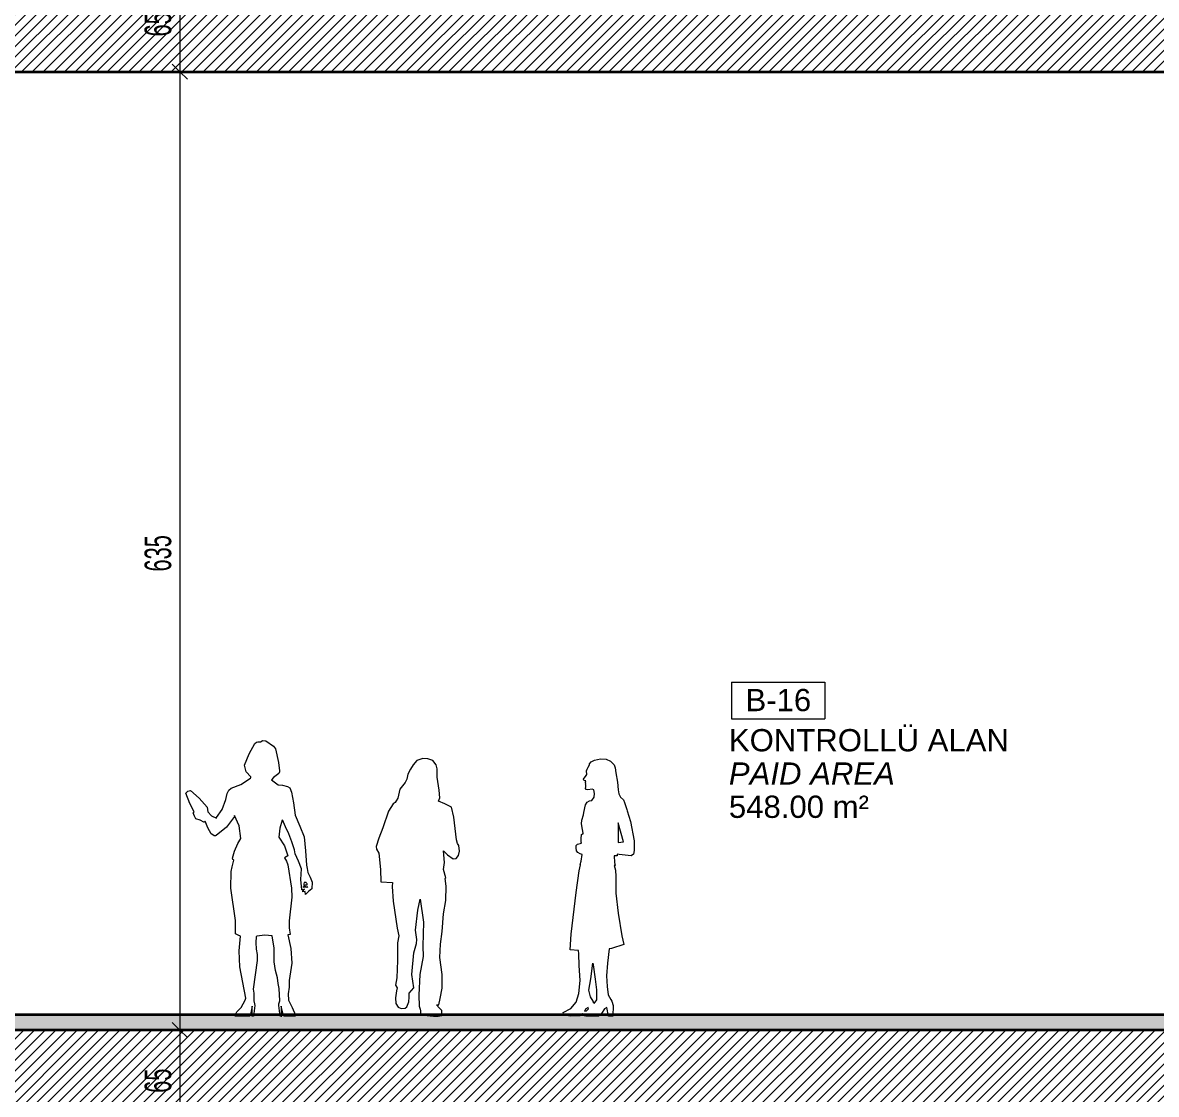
# Model space of a CAD drawing. Header units: centimetres. Extents: x -15511 to 6948, y 9649 to 14173.
# Drawn here: x -2161 to -1410, y 11587 to 12298 of the extents above; entities that cross this region are included whole.
import ezdxf

# ---------------------------------------------------------------- set-up
doc = ezdxf.new("R2010")
doc.units = ezdxf.units.CM
doc.header["$LTSCALE"] = 200
doc.linetypes.add('Dot 1mm', pattern=[0.1, 0, -0.1])
for name, color, linetype, lineweight in [('A-ANNO-DIMS', 211, 'Continuous', 9), ('A-ANNO-DIMS-100', 211, 'Continuous', 9), ('A-AREA-IDEN', 2, 'Continuous', 9), ('A-DETL', 90, 'Continuous', 9), ('A-FLOR', 192, 'Continuous', 9), ('A-FLOR-LEVL', 51, 'Continuous', 9), ('A-FLOR-PATT', 8, 'Continuous', 35)]:
    doc.layers.add(name, color=color, linetype=linetype, lineweight=lineweight)
doc.styles.add('Arial_2', font='arial.ttf', dxfattribs={"height": 14.752994})
doc.styles.add('Arial_I', font='ariali.ttf', dxfattribs={"height": 14.752994})
doc.styles.add('Swis721 LtCn BT', font='swisscl.ttf', dxfattribs={"width": 0.8, "height": 17.639445})
doc.dimstyles.new('IUAS_DIMENSION_INSIDE_100', dxfattribs={"dimscale": 30.48, "dimtxt": 18, "dimasz": 0.328084, "dimexe": 0.328084, "dimexo": 0.0625, "dimgap": 0, "dimtad": 1, "dimdec": 0, "dimdsep": 46, "dimtxsty": 'Swis721 LtCn BT', "dimblk1": 'OBLIQUE', "dimblk2": 'OBLIQUE', "dimsah": 1, "dimcen": 0.09, "dimdle": 0.328084, "dimazin": 0, "dimtfac": 1, "dimtdec": 4, "dimtix": 1, "dimtmove": 0, "dimatfit": 3, "dimfxl": 0.656168, "dimfxlon": 1, "dimtvp": 1, "dimtolj": 1, "dimtzin": 0, "dimarcsym": 2})
pattern_1 = [(45, (-4285.505, 12015), (-3.535534, 3.535534), [])]

# ---------------------------------------------------------------- blocks, each defined once
blk = doc.blocks.new('IUAS_A_ROOM_100S - No_İsmi_Alan-1315501-A')
at = {"layer": 'A-AREA-IDEN'}
for p, q in [((-5449.6, 12705.39), (-5449.6, 12681.02)), ((-5449.6, 12705.39), (-5387.59, 12705.39)), ((-5387.59, 12705.39), (-5387.59, 12681.02)), ((-5449.6, 12681.02), (-5387.59, 12681.02))]:
    blk.add_line(p, q, dxfattribs=at)
blk = doc.blocks.new('DIMBLOCK54-A')
at = {"layer": 'A-ANNO-DIMS-100', "transparency": 16777216}
for p, q in [((-2056.9, 12330), (-2061.9, 12335)), ((-2036.9, 12330), (-2066.9, 12330)), ((-2056.9, 12330), (-2056.9, 12265)), ((-2056.9, 12330), (-2051.9, 12325)), ((-2056.9, 12330), (-2036.9, 12330)), ((-2036.9, 12265), (-2066.9, 12265)), ((-2056.9, 12265), (-2061.9, 12270)), ((-2056.9, 12265), (-2051.9, 12260)), ((-2056.9, 12265), (-2036.9, 12265))]:
    blk.add_line(p, q, dxfattribs=at)
at = {"layer": 'A-ANNO-DIMS-100', "color": 0, "transparency": 16777216, "insert": (-2080.25, 12288.36), "char_height": 17.639, "width": 21.9429, "attachment_point": 1, "rotation": 90, "line_spacing_factor": 0.971848, "style": 'Swis721 LtCn BT'}
blk.add_mtext('65', dxfattribs=at)
blk = doc.blocks.new('_Oblique')
at = {"color": 0, "linetype": 'ByBlock', "lineweight": -2}
blk.add_line((-0.5, -0.5), (0.5, 0.5), dxfattribs=at)
blk = doc.blocks.new('DIMBLOCK55-A')
at = {"layer": 'A-ANNO-DIMS-100', "transparency": 16777216}
for p, q in [((-2036.9, 12265), (-2066.9, 12265)), ((-2056.9, 12265), (-2061.9, 12270)), ((-2056.9, 12265), (-2056.9, 11630)), ((-2056.9, 12265), (-2051.9, 12260)), ((-2056.9, 12265), (-2036.9, 12265)), ((-2056.9, 11630), (-2061.9, 11635)), ((-2076.9, 11630), (-2046.9, 11630)), ((-2056.9, 11630), (-2076.9, 11630)), ((-2056.9, 11630), (-2051.9, 11625))]:
    blk.add_line(p, q, dxfattribs=at)
at = {"layer": 'A-ANNO-DIMS-100', "color": 0, "transparency": 16777216, "insert": (-2080.25, 11933.79), "char_height": 17.639, "width": 32.9143, "attachment_point": 1, "rotation": 90, "line_spacing_factor": 0.971848, "style": 'Swis721 LtCn BT'}
blk.add_mtext('635', dxfattribs=at)
blk = doc.blocks.new('DIMBLOCK56-A')
at = {"layer": 'A-ANNO-DIMS-100', "transparency": 16777216}
for p, q in [((-2056.9, 11630), (-2061.9, 11635)), ((-2076.9, 11630), (-2046.9, 11630)), ((-2056.9, 11630), (-2076.9, 11630)), ((-2056.9, 11630), (-2056.9, 11565)), ((-2056.9, 11630), (-2051.9, 11625)), ((-2056.9, 11565), (-2061.9, 11570)), ((-2036.9, 11565), (-2066.9, 11565)), ((-2056.9, 11565), (-2051.9, 11560)), ((-2056.9, 11565), (-2036.9, 11565))]:
    blk.add_line(p, q, dxfattribs=at)
at = {"layer": 'A-ANNO-DIMS-100', "color": 0, "transparency": 16777216, "insert": (-2080.25, 11588.36), "char_height": 17.639, "width": 21.9429, "attachment_point": 1, "rotation": 90, "line_spacing_factor": 0.971848, "style": 'Swis721 LtCn BT'}
blk.add_mtext('65', dxfattribs=at)

msp = doc.modelspace()

# ---------------------------------------------------------------- hatches: boundary and pattern name
at = {"layer": 'A-FLOR-PATT', "lineweight": 9}
h = msp.add_hatch(dxfattribs=at)
h.set_pattern_fill('FP_1', color=256, style=0, pattern_type=2)
h.set_pattern_definition(pattern_1)
h.paths.add_polyline_path([(-6811.98, 12265), (-661.98, 12265), (-661.98, 12330), (-6811.98, 12330), (-6811.98, 12326.86)], flags=0)
h = msp.add_hatch(dxfattribs=at)
h.set_pattern_fill('FP_2', color=256, style=0, pattern_type=2)
h.set_pattern_definition([(50, (-4285.505, 12015), (72.8738, -6.3761), [7.62, -83.82]), (355, (-4285.505, 12015), (-14.097, 76.4224), [6.096, -67.056]), (100.451, (-4279.43, 12014.47), (58.777, 70.0469), [6.476, -71.236]), (46.184, (-4285.505, 12035.32), (108.4314, -16.8175), [11.43, -125.73]), (96.636, (-4276.47, 12033.92), (94.961, 98.971), [9.714, -106.854]), (351.184, (-4285.5, 12035.32), (94.9623, 98.9702), [9.144, -100.584]), (21, (-4275.345, 12030.24), (60.64565, -40.9065), [7.62, -83.82]), (326, (-4275.345, 12030.24), (24.7208, 73.6749), [6.096, -67.056]), (71.451, (-4270.29, 12026.83), (85.3669, 32.7687), [6.476, -71.236]), (37.5, (-4285.505, 12015), (1.23552, 33.82243), [3.353, -62.89, 3.353, -64.719, -67.31]), (37.5, (-4285.505, 12015), (1.23552, 33.82243), [-134.315, 3.353, -63.957]), (7.5, (-4285.505, 12015), (26.72815, 40.07255), [3.353, -35.458, 3.353, -61.366, -25.654]), (7.5, (-4285.505, 12015), (26.72815, 40.07255), [-103.53, 3.353, -22.301]), (327.5, (-4308.16, 12015), (54.23632, -2.29212), [3.353, -22.047, 3.353, -75.895, -105.156]), (327.5, (-4308.16, 12015), (54.23632, -2.29212), [-104.648, 3.353, -101.803]), (317.5, (-4318.32, 12015), (59.2516, 10.17014), [3.353, -29.667, 3.353, -49.276, -74.676]), (317.5, (-4318.32, 12015), (59.2516, 10.17014), [-85.649, 3.353, -71.323])])
h.paths.add_polyline_path([(-8532.22, 11630), (-6821.85, 11630), (-6821.85, 11640), (-8532.22, 11640), (-8532.22, 11638.01)], flags=0)
h.paths.add_polyline_path([(-4067.29, 11630), (-661.98, 11630), (-661.98, 11640), (-4091.98, 11640), (-4091.98, 11631.23), (-4086.98, 11631.23), (-4086.98, 11630)], flags=0)
h.paths.add_polyline_path([(-337.97, 11630), (-331.98, 11630), (-331.98, 11640), (-656.12, 11640), (-656.12, 11630), (-380.83, 11630)], flags=0)
h.paths.add_polyline_path([(-6811.98, 11630), (-4991.98, 11630), (-4991.98, 11640), (-6811.98, 11640)], flags=0)
h = msp.add_hatch(dxfattribs=at)
h.set_pattern_fill('FP_1', color=256, style=0, pattern_type=2)
h.set_pattern_definition(pattern_1)
h.paths.add_polyline_path([(-661.98, 11565), (-661.98, 11630), (-4086.98, 11630), (-4086.98, 11609.69), (-4091.98, 11609.69), (-4091.98, 11565), (-680.89, 11565)], flags=0)
h.paths.add_polyline_path([(-6661.98, 11565), (-4991.98, 11565), (-4991.98, 11630), (-6811.98, 11630), (-6811.98, 11565), (-6682.09, 11565)], flags=0)

# ---------------------------------------------------------------- linework, layer by layer
at = {"layer": 'A-DETL'}
for p, q in [((-2007.17, 11819.87), (-2006, 11820.69)), ((-2006, 11820.69), (-2005.16, 11820.91)), ((-2005.16, 11820.91), (-2003.38, 11821)), ((-2003.38, 11821), (-2002.29, 11821.64)), ((-2002.29, 11821.64), (-2001.91, 11821.77)), ((-2001.91, 11821.77), (-2000.03, 11821.53)), ((-2000.03, 11821.53), (-1994.86, 11818.16)), ((-2014.1, 11805.59), (-2011.07, 11813.03)), ((-2011.07, 11813.03), (-2007.17, 11819.87)), ((-1994.86, 11818.16), (-1993.5, 11816.21)), ((-1993.5, 11816.21), (-1991.43, 11807.15)), ((-2012.84, 11801.1), (-2014.1, 11805.59)), ((-1991.43, 11807.15), (-1990.79, 11801.8)), ((-1902.4, 11805.75), (-1904.01, 11802.74)), ((-1899.94, 11808.49), (-1902.4, 11805.75)), ((-1895.88, 11809.82), (-1899.94, 11808.49)), ((-1892.51, 11809.75), (-1895.88, 11809.82)), ((-1889.36, 11808.68), (-1892.51, 11809.75)), ((-1887.12, 11805.75), (-1889.36, 11808.68)), ((-1886.4, 11803.1), (-1887.12, 11805.75)), ((-1786.35, 11804.16), (-1785.49, 11805.72)), ((-1785.61, 11806.45), (-1784.51, 11807.65)), ((-1785.49, 11805.72), (-1785.61, 11806.45)), ((-1784.51, 11807.65), (-1782.11, 11808.75)), ((-1782.11, 11808.75), (-1778.3, 11809.59)), ((-1778.3, 11809.59), (-1774.38, 11809.48)), ((-1774.38, 11809.48), (-1771.56, 11808.12)), ((-1771.56, 11808.12), (-1769.21, 11805.78)), ((-1769.21, 11805.78), (-1768.48, 11803.69)), ((-2009.77, 11797.86), (-2012.84, 11801.1)), ((-2009.91, 11797.21), (-2009.77, 11797.86)), ((-1991.36, 11799.94), (-1994.84, 11797.28)), ((-1990.79, 11801.09), (-1991.36, 11799.94)), ((-1990.79, 11801.8), (-1990.79, 11801.09)), ((-1905.81, 11799.63), (-1906.42, 11796.32)), ((-1904.01, 11802.74), (-1905.81, 11799.63)), ((-1886.49, 11797.64), (-1886.4, 11803.1)), ((-1789.39, 11796.29), (-1787.83, 11798.68)), ((-1787.83, 11798.68), (-1787.31, 11799.33)), ((-1787.58, 11801.79), (-1787.16, 11802.86)), ((-1787.54, 11801.14), (-1787.58, 11801.79)), ((-1787.34, 11799.98), (-1787.54, 11801.14)), ((-1787.31, 11799.33), (-1787.34, 11799.98)), ((-1787.16, 11802.86), (-1786.35, 11804.16)), ((-1768.48, 11803.69), (-1767.99, 11800.37)), ((-1767.99, 11800.37), (-1766.95, 11794.15)), ((-2022.98, 11790.31), (-2016.38, 11792.76)), ((-2016.38, 11792.76), (-2010.14, 11796.81)), ((-2010.14, 11796.81), (-2009.91, 11797.21)), ((-1994.84, 11797.28), (-1996.13, 11795.77)), ((-1996.13, 11795.77), (-1991.81, 11792.55)), ((-1991.81, 11792.55), (-1988.78, 11792.26)), ((-1988.78, 11792.26), (-1985.62, 11791.31)), ((-1985.62, 11791.31), (-1984.08, 11790.37)), ((-1984.08, 11790.37), (-1983.02, 11787.62)), ((-1907.66, 11794.07), (-1911.08, 11789.68)), ((-1906.42, 11796.32), (-1907.66, 11794.07)), ((-1885.06, 11788.94), (-1886.49, 11797.64)), ((-1789.5, 11795.9), (-1789.39, 11796.29)), ((-1789.36, 11795.63), (-1789.5, 11795.9)), ((-1789.06, 11795.38), (-1789.36, 11795.63)), ((-1787.94, 11795.22), (-1789.06, 11795.38)), ((-1788.23, 11793.86), (-1788.06, 11794.55)), ((-1787.98, 11793.59), (-1788.23, 11793.86)), ((-1788.18, 11792.9), (-1787.98, 11793.59)), ((-1787.86, 11792.51), (-1788.18, 11792.9)), ((-1788.1, 11790.01), (-1787.91, 11791.21)), ((-1788.06, 11794.55), (-1787.94, 11795.22)), ((-1787.91, 11791.21), (-1787.86, 11792.51)), ((-1766.95, 11794.15), (-1766.56, 11789.25)), ((-2052.95, 11786.9), (-2051.49, 11788.21)), ((-2050.32, 11780.09), (-2052.95, 11786.9)), ((-2051.49, 11788.21), (-2049.89, 11788.68)), ((-2049.89, 11788.68), (-2044.12, 11783.64)), ((-2044.12, 11783.64), (-2038.76, 11777.63)), ((-2028.85, 11776.22), (-2026.4, 11782.82)), ((-2026.4, 11782.82), (-2025.53, 11786.72)), ((-2025.53, 11786.72), (-2024.44, 11788.98)), ((-2024.44, 11788.98), (-2022.98, 11790.31)), ((-1983.02, 11787.62), (-1981.66, 11780.44)), ((-1912.53, 11783.56), (-1913.63, 11781.82)), ((-1911.08, 11789.68), (-1912.53, 11783.56)), ((-1885.59, 11781.59), (-1884.7, 11783.92)), ((-1884.7, 11783.92), (-1885.06, 11788.94)), ((-1787.79, 11789.29), (-1788.1, 11790.01)), ((-1786.61, 11789.11), (-1787.79, 11789.29)), ((-1783.68, 11789.49), (-1786.61, 11789.11)), ((-1783.89, 11782.09), (-1782.52, 11784.33)), ((-1782.72, 11789.22), (-1783.68, 11789.49)), ((-1782.18, 11786.63), (-1782.72, 11789.22)), ((-1782.52, 11784.33), (-1782.18, 11786.63)), ((-1766.56, 11789.25), (-1766.09, 11786.43)), ((-1766.09, 11786.43), (-1764.98, 11784.36)), ((-1764.98, 11784.36), (-1763.02, 11782.51)), ((-2047.45, 11774.56), (-2050.32, 11780.09)), ((-2038.76, 11777.63), (-2038.25, 11774.49)), ((-2032.63, 11770.71), (-2028.85, 11776.22)), ((-1981.66, 11780.44), (-1980.43, 11772.32)), ((-1915.54, 11779.78), (-1918.69, 11775.06)), ((-1914.25, 11780.85), (-1915.54, 11779.78)), ((-1913.63, 11781.82), (-1914.25, 11780.85)), ((-1881.37, 11779.78), (-1885.59, 11781.59)), ((-1877, 11777.66), (-1881.37, 11779.78)), ((-1875.46, 11771), (-1877, 11777.66)), ((-1789.25, 11774.06), (-1788.11, 11779.31)), ((-1788.11, 11779.31), (-1787.05, 11780.96)), ((-1787.05, 11780.96), (-1785.45, 11781.76)), ((-1785.45, 11781.76), (-1783.89, 11782.09)), ((-1763.02, 11782.51), (-1762.27, 11780.79)), ((-1762.27, 11780.79), (-1760.82, 11776.19)), ((-1760.82, 11776.19), (-1760.55, 11775.13)), ((-2048.04, 11773.89), (-2047.45, 11774.56)), ((-2047.27, 11771.64), (-2048.04, 11773.89)), ((-2046.21, 11769.88), (-2047.27, 11771.64)), ((-2043.33, 11769.01), (-2046.21, 11769.88)), ((-2041, 11767.67), (-2043.33, 11769.01)), ((-2040.09, 11768.36), (-2040.6, 11767.71)), ((-2038.32, 11763.95), (-2040.09, 11768.36)), ((-2038.25, 11774.49), (-2035.91, 11771.92)), ((-2035.91, 11771.92), (-2032.61, 11770.4)), ((-2032.61, 11770.4), (-2032.63, 11770.71)), ((-2020.63, 11771.45), (-2026.06, 11764.3)), ((-2017.64, 11765.4), (-2020.67, 11772.08)), ((-2020.67, 11772.08), (-2020.63, 11771.45)), ((-1989.1, 11768.94), (-1990.75, 11763.79)), ((-1986.85, 11764.54), (-1988.8, 11769.27)), ((-1980.43, 11772.32), (-1977.39, 11765.17)), ((-1918.69, 11775.06), (-1922.45, 11763.9)), ((-1873.65, 11755.93), (-1875.46, 11771)), ((-1790.72, 11766.66), (-1790.56, 11769.14)), ((-1790.56, 11769.14), (-1789.4, 11772.62)), ((-1789.4, 11772.62), (-1789.25, 11774.06)), ((-1760.55, 11775.13), (-1758.37, 11768.19)), ((-1758.37, 11768.19), (-1755.88, 11755.27)), ((-2040.6, 11767.71), (-2041, 11767.67)), ((-2036.1, 11760.04), (-2038.32, 11763.95)), ((-2026.06, 11764.3), (-2032.86, 11758.97)), ((-2016.56, 11756.8), (-2017.64, 11765.4)), ((-1990.75, 11763.79), (-1991.26, 11757.71)), ((-1984.75, 11760.01), (-1986.85, 11764.54)), ((-1977.39, 11765.17), (-1974.49, 11758.11)), ((-1922.45, 11763.9), (-1925.06, 11757.06)), ((-1790.11, 11762.82), (-1790.72, 11766.66)), ((-1789.76, 11760.47), (-1790.11, 11762.82)), ((-1789.64, 11759.98), (-1789.76, 11760.47)), ((-1766.42, 11767.28), (-1766.61, 11754.23)), ((-1763.06, 11754.77), (-1766.42, 11767.28)), ((-2035.12, 11759.32), (-2036.1, 11760.04)), ((-2034.11, 11758.58), (-2035.12, 11759.32)), ((-2033.35, 11758.72), (-2034.11, 11758.58)), ((-2032.86, 11758.97), (-2033.35, 11758.72)), ((-2020.66, 11748.57), (-2018.39, 11753.59)), ((-2018.39, 11753.59), (-2016.56, 11756.8)), ((-1991.26, 11757.71), (-1987.45, 11751.95)), ((-1982.8, 11754.67), (-1984.75, 11760.01)), ((-1980.93, 11749.47), (-1982.8, 11754.67)), ((-1974.49, 11758.11), (-1973.68, 11748.62)), ((-1925.06, 11757.06), (-1926.81, 11751.53)), ((-1872.91, 11753.55), (-1873.65, 11755.93)), ((-1872.04, 11752.25), (-1872.91, 11753.55)), ((-1794.26, 11752.24), (-1793.4, 11753.1)), ((-1793.4, 11753.1), (-1790.85, 11753.87)), ((-1791.1, 11756.75), (-1790.81, 11759.54)), ((-1791.02, 11754.39), (-1791.1, 11756.75)), ((-1790.85, 11753.87), (-1791.02, 11754.39)), ((-1790.81, 11759.54), (-1790.07, 11760.03)), ((-1790.07, 11760.03), (-1789.64, 11759.98)), ((-1766.61, 11754.23), (-1763.06, 11754.77)), ((-1755.88, 11755.27), (-1755.88, 11749)), ((-2022.11, 11743.78), (-2021.03, 11746.9)), ((-2021.03, 11746.9), (-2020.66, 11748.57)), ((-1987.45, 11751.95), (-1985.44, 11745.39)), ((-1985.44, 11745.39), (-1986.46, 11744.65)), ((-1980.44, 11746.65), (-1980.93, 11749.47)), ((-1978.26, 11741.93), (-1980.44, 11746.65)), ((-1973.68, 11748.62), (-1973.01, 11739.18)), ((-1926.81, 11751.53), (-1926.66, 11749.93)), ((-1926.66, 11749.93), (-1924.98, 11747.08)), ((-1924.98, 11747.08), (-1923.91, 11736.26)), ((-1882.28, 11748.76), (-1879.59, 11746.08)), ((-1881.5, 11741.01), (-1882.28, 11748.76)), ((-1879.59, 11746.08), (-1875.89, 11743.47)), ((-1873.93, 11743.68), (-1872.33, 11745.57)), ((-1872.33, 11745.57), (-1871.53, 11748.47)), ((-1871.53, 11748.47), (-1872.04, 11752.25)), ((-1794.42, 11750.64), (-1794.26, 11752.24)), ((-1794.14, 11748.63), (-1794.42, 11750.64)), ((-1793.23, 11747.57), (-1794.14, 11748.63)), ((-1791.59, 11746.66), (-1793.23, 11747.57)), ((-1790.36, 11746.36), (-1791.59, 11746.66)), ((-1791.03, 11741.8), (-1790.36, 11746.36)), ((-1767.18, 11745.44), (-1769.28, 11745.43)), ((-1769.28, 11745.43), (-1769.05, 11740.96)), ((-1767.1, 11746.44), (-1767.18, 11745.44)), ((-1765.96, 11746.19), (-1767.1, 11746.44)), ((-1757.94, 11745.49), (-1765.96, 11746.19)), ((-1756.44, 11746.59), (-1757.94, 11745.49)), ((-1755.88, 11749), (-1756.44, 11746.59)), ((-2022.97, 11735.04), (-2022.13, 11738.08)), ((-2022.13, 11738.08), (-2021.08, 11742.58)), ((-2021.86, 11742.88), (-2022.11, 11743.78)), ((-2021.08, 11742.58), (-2021.86, 11742.88)), ((-1986.46, 11744.65), (-1987.57, 11743.99)), ((-1987.57, 11743.99), (-1986.31, 11741.88)), ((-1986.31, 11741.88), (-1985.39, 11739.37)), ((-1985.39, 11739.37), (-1982.91, 11723.95)), ((-1976.35, 11736.76), (-1978.26, 11741.93)), ((-1973.01, 11739.18), (-1972.62, 11736.96)), ((-1882.22, 11736.26), (-1881.5, 11741.01)), ((-1875.89, 11743.47), (-1873.93, 11743.68)), ((-1792.41, 11735.54), (-1791.38, 11739.48)), ((-1791.8, 11739.58), (-1791.03, 11741.8)), ((-1791.38, 11739.48), (-1791.8, 11739.58)), ((-1768.59, 11739.04), (-1769.22, 11738.95)), ((-1769.22, 11738.95), (-1768.39, 11735.92)), ((-1769.05, 11740.96), (-1768.59, 11739.04)), ((-2023.1, 11723.95), (-2022.97, 11735.04)), ((-1976.82, 11729.64), (-1976.35, 11736.76)), ((-1972.62, 11736.96), (-1972.09, 11734.48)), ((-1972.09, 11734.48), (-1970.46, 11731.33)), ((-1970.46, 11731.33), (-1969.16, 11728)), ((-1923.91, 11736.26), (-1923.69, 11728.22)), ((-1880.72, 11730.76), (-1882.22, 11736.26)), ((-1881.19, 11730.47), (-1880.72, 11730.76)), ((-1880.46, 11725.22), (-1881.19, 11730.47)), ((-1794.29, 11721.19), (-1792.41, 11735.54)), ((-1768.39, 11735.92), (-1768, 11731.64)), ((-1768, 11731.64), (-1768.17, 11720.75)), ((-2020.06, 11702.58), (-2023.1, 11723.95)), ((-1982.91, 11723.95), (-1982.75, 11717.95)), ((-1976.13, 11722.82), (-1976.82, 11729.64)), ((-1975.5, 11722.89), (-1976.13, 11722.82)), ((-1974.26, 11723.25), (-1975.5, 11722.89)), ((-1975.45, 11721.91), (-1974.26, 11723.25)), ((-1975.01, 11725.11), (-1973.74, 11725.19)), ((-1974.97, 11724.48), (-1975.01, 11725.11)), ((-1973.71, 11724.56), (-1974.97, 11724.48)), ((-1974.7, 11726.85), (-1974.73, 11725.76)), ((-1974.73, 11725.76), (-1974.41, 11725.78)), ((-1974.53, 11727.67), (-1974.7, 11726.85)), ((-1973.27, 11727.75), (-1974.53, 11727.67)), ((-1974.41, 11725.78), (-1973.64, 11726.1)), ((-1973.74, 11725.19), (-1973.09, 11724.97)), ((-1972.86, 11724.42), (-1973.71, 11724.56)), ((-1973.64, 11726.1), (-1972.54, 11726.21)), ((-1972.95, 11727.26), (-1973.27, 11727.75)), ((-1973.09, 11724.97), (-1972.15, 11724.97)), ((-1972.58, 11726.84), (-1972.95, 11727.26)), ((-1972.15, 11724.97), (-1972.86, 11724.42)), ((-1972.54, 11726.21), (-1972.58, 11726.84)), ((-1969.52, 11723.54), (-1971.71, 11721.7)), ((-1969.16, 11728), (-1969.52, 11723.54)), ((-1923.69, 11728.22), (-1916.04, 11727.65)), ((-1916.04, 11727.65), (-1916.14, 11725.15)), ((-1916.14, 11725.15), (-1915.64, 11715.27)), ((-1880.74, 11715.9), (-1880.46, 11725.22)), ((-1982.75, 11717.95), (-1984.39, 11702.35)), ((-1975.43, 11721.6), (-1975.45, 11721.91)), ((-1973.85, 11721.69), (-1975.43, 11721.6)), ((-1973.73, 11719.8), (-1973.85, 11721.69)), ((-1971.71, 11721.7), (-1973.73, 11719.8)), ((-1915.64, 11715.27), (-1912.96, 11697.58)), ((-1899.32, 11709.36), (-1897.77, 11716.7)), ((-1897.77, 11716.7), (-1895.58, 11701.51)), ((-1882.33, 11707.07), (-1880.74, 11715.9)), ((-1797.74, 11693.6), (-1794.29, 11721.19)), ((-1768.17, 11720.75), (-1766.6, 11707.43)), ((-1900.73, 11696.11), (-1899.32, 11709.36)), ((-2020.06, 11693.69), (-2020.06, 11702.58)), ((-1984.39, 11702.35), (-1984.39, 11697.72)), ((-1895.58, 11701.51), (-1895.86, 11685.63)), ((-1883.03, 11695.24), (-1882.33, 11707.07)), ((-1766.6, 11707.43), (-1764.08, 11692.45)), ((-2018.18, 11692.86), (-2020.06, 11693.69)), ((-2016.73, 11692.13), (-2018.18, 11692.86)), ((-2000.64, 11692.78), (-2005.95, 11692.16)), ((-1995.83, 11692.46), (-2000.64, 11692.78)), ((-1983.83, 11693.19), (-1985.41, 11693.09)), ((-1985.41, 11693.09), (-1983.34, 11684.03)), ((-1984.39, 11697.72), (-1983.83, 11693.19)), ((-1912.96, 11697.58), (-1911.78, 11692.46)), ((-1899.87, 11690.06), (-1900.73, 11696.11)), ((-1884.27, 11686.95), (-1883.03, 11695.24)), ((-1798.36, 11683.1), (-1797.74, 11693.6)), ((-2017.53, 11682.37), (-2016.73, 11692.13)), ((-2006.25, 11691.82), (-2006.59, 11687.88)), ((-2006.59, 11687.88), (-2006.38, 11683.57)), ((-2005.95, 11692.16), (-2006.25, 11691.82)), ((-1994.34, 11684.31), (-1995.83, 11692.46)), ((-1911.78, 11692.46), (-1912.67, 11687.84)), ((-1912.67, 11687.84), (-1912.67, 11676.07)), ((-1901.83, 11681.08), (-1900.18, 11687.27)), ((-1900.18, 11687.27), (-1899.87, 11690.06)), ((-1895.86, 11685.63), (-1895.65, 11678.69)), ((-1884.62, 11677.94), (-1884.27, 11686.95)), ((-1762.72, 11686.7), (-1770.83, 11684.12)), ((-1764.08, 11692.45), (-1762.72, 11686.7)), ((-2017.07, 11671.82), (-2017.53, 11682.37)), ((-2006.38, 11683.57), (-2005.69, 11679.99)), ((-2005.69, 11679.99), (-2005.6, 11676.01)), ((-1994.45, 11675.11), (-1994.34, 11684.31)), ((-1983.34, 11684.03), (-1982.67, 11674.24)), ((-1903.19, 11666.76), (-1901.83, 11681.08)), ((-1895.65, 11678.69), (-1897.8, 11666.76)), ((-1883.21, 11666.76), (-1884.62, 11677.94)), ((-1792.86, 11682.62), (-1798.36, 11683.1)), ((-1792.54, 11680.44), (-1792.86, 11682.62)), ((-1792.42, 11672.74), (-1792.54, 11680.44)), ((-1772.44, 11683.8), (-1773.54, 11674.39)), ((-1770.83, 11684.12), (-1772.44, 11683.8)), ((-2013.25, 11651.04), (-2017.07, 11671.82)), ((-2005.6, 11676.01), (-2008.25, 11657.15)), ((-1993.61, 11669.54), (-1994.45, 11675.11)), ((-1982.67, 11674.24), (-1983.57, 11668.47)), ((-1912.67, 11676.07), (-1913.2, 11664.61)), ((-1791.78, 11662.78), (-1792.42, 11672.74)), ((-1784.61, 11663.8), (-1783.21, 11674.23)), ((-1783.21, 11674.23), (-1782.99, 11673.29)), ((-1782.99, 11673.29), (-1781.68, 11663.64)), ((-1773.54, 11674.39), (-1774.15, 11665.98)), ((-1992.22, 11664.47), (-1993.61, 11669.54)), ((-1991.65, 11660.92), (-1992.22, 11664.47)), ((-1984.5, 11662.72), (-1984.55, 11658.28)), ((-1983.57, 11668.47), (-1984.5, 11662.72)), ((-1913.2, 11664.61), (-1914.03, 11659.71)), ((-1901.83, 11657.94), (-1903.19, 11666.76)), ((-1897.8, 11666.76), (-1898.62, 11653.05)), ((-1883.03, 11657.81), (-1883.21, 11666.76)), ((-1792.53, 11654.2), (-1791.78, 11662.78)), ((-1785.86, 11656.34), (-1784.61, 11663.8)), ((-1781.68, 11663.64), (-1780.98, 11656.63)), ((-1774.15, 11665.98), (-1773.89, 11658.87)), ((-2008.25, 11657.15), (-2007.97, 11654.45)), ((-1991.16, 11657.56), (-1991.65, 11660.92)), ((-1990.66, 11649.35), (-1991.16, 11657.56)), ((-1984.55, 11658.28), (-1985.11, 11654.01)), ((-1913.27, 11655.85), (-1914.11, 11651.42)), ((-1914.03, 11659.71), (-1912.88, 11657.99)), ((-1912.88, 11657.99), (-1913.27, 11655.85)), ((-1905.06, 11654.39), (-1901.83, 11657.94)), ((-1884.42, 11650.86), (-1883.03, 11657.81)), ((-1784.9, 11651.97), (-1785.86, 11656.34)), ((-1780.98, 11656.63), (-1780.8, 11652.33)), ((-1773.89, 11658.87), (-1773.14, 11653.3)), ((-2016.2, 11644.96), (-2013.63, 11649.7)), ((-2013.63, 11649.7), (-2013.25, 11651.04)), ((-2007.97, 11654.45), (-2007.94, 11649.35)), ((-2007.94, 11649.35), (-2007.38, 11647.41)), ((-1991.23, 11647.41), (-1990.66, 11649.35)), ((-1985.11, 11654.01), (-1984.97, 11649.7)), ((-1984.97, 11649.7), (-1982.4, 11644.96)), ((-1914.11, 11651.42), (-1913.76, 11647.47)), ((-1906.5, 11645.36), (-1905.17, 11648.6)), ((-1905.17, 11648.6), (-1904.88, 11651.84)), ((-1904.88, 11651.84), (-1905.06, 11654.39)), ((-1898.62, 11653.05), (-1898.41, 11645.7)), ((-1885.37, 11646.73), (-1884.42, 11650.86)), ((-1797.8, 11644.28), (-1794.39, 11648.51)), ((-1794.39, 11648.51), (-1792.53, 11654.2)), ((-1783.09, 11649.11), (-1784.9, 11651.97)), ((-1782.71, 11647.6), (-1783.09, 11649.11)), ((-1780.8, 11649.98), (-1782.71, 11647.6)), ((-1780.8, 11652.33), (-1780.8, 11649.98)), ((-1773.14, 11653.3), (-1771.32, 11650.25)), ((-1771.32, 11650.25), (-1770.68, 11649.11)), ((-1770.68, 11649.11), (-1769.93, 11646.13)), ((-2020.34, 11639.83), (-2019.15, 11642.08)), ((-2019.15, 11642.08), (-2016.2, 11644.96)), ((-2010.17, 11640.36), (-2010.53, 11639.15)), ((-2008.95, 11645.74), (-2010.17, 11640.36)), ((-2008.95, 11639.15), (-2008.95, 11645.74)), ((-2007.31, 11646.3), (-2008.1, 11639.15)), ((-2007.38, 11647.41), (-2007.31, 11646.3)), ((-1991.29, 11646.3), (-1991.23, 11647.41)), ((-1990.51, 11639.15), (-1991.29, 11646.3)), ((-1988.44, 11640.36), (-1989.66, 11645.74)), ((-1989.66, 11645.74), (-1989.66, 11639.15)), ((-1988.07, 11639.15), (-1988.44, 11640.36)), ((-1982.4, 11644.96), (-1980.25, 11639.84)), ((-1913.76, 11647.47), (-1912.28, 11645.15)), ((-1912.28, 11645.15), (-1910.31, 11644.16)), ((-1910.31, 11644.16), (-1907.56, 11644.45)), ((-1907.56, 11644.45), (-1906.5, 11645.36)), ((-1898.41, 11645.7), (-1897.7, 11643.76)), ((-1897.7, 11643.76), (-1897.57, 11642.7)), ((-1897.57, 11642.7), (-1897.48, 11640.05)), ((-1886.78, 11646.66), (-1885.37, 11646.73)), ((-1885.03, 11644.7), (-1886.78, 11646.66)), ((-1883.29, 11643.02), (-1885.03, 11644.7)), ((-1883.41, 11641.18), (-1883.29, 11643.02)), ((-1883.27, 11639.51), (-1883.41, 11641.18)), ((-1802.89, 11641.5), (-1797.8, 11644.28)), ((-1802.48, 11639.88), (-1802.89, 11641.5)), ((-1790.24, 11640.72), (-1791.9, 11639.3)), ((-1789.97, 11640.96), (-1790.24, 11640.72)), ((-1790.24, 11639.62), (-1790.24, 11640.72)), ((-1787.93, 11643.99), (-1788.92, 11642.51)), ((-1788.92, 11642.51), (-1787.52, 11642.76)), ((-1786.38, 11644.83), (-1787.93, 11643.99)), ((-1787.52, 11642.76), (-1786.24, 11644.05)), ((-1786.24, 11644.05), (-1786.38, 11644.83)), ((-1777.55, 11640.96), (-1779.65, 11639.15)), ((-1775.52, 11643.99), (-1777.55, 11640.96)), ((-1773.97, 11644.83), (-1775.52, 11643.99)), ((-1772.96, 11639.15), (-1773.97, 11644.83)), ((-1769.93, 11646.13), (-1770.15, 11639.15)), ((-2020.34, 11639.15), (-2020.34, 11639.83)), ((-2010.53, 11639.15), (-2020.34, 11639.15)), ((-2008.95, 11639.15), (-2009.24, 11639.15)), ((-2008.1, 11639.15), (-2008.95, 11639.15)), ((-1989.66, 11639.15), (-1990.51, 11639.15)), ((-1989.66, 11639.15), (-1989.36, 11639.15)), ((-1980.67, 11639.15), (-1988.07, 11639.15)), ((-1980.25, 11639.84), (-1980.67, 11639.15)), ((-1897.48, 11640.05), (-1888.79, 11639.15)), ((-1888.79, 11639.15), (-1885.74, 11639.2)), ((-1885.74, 11639.2), (-1883.27, 11639.51)), ((-1797.97, 11639.11), (-1802.48, 11639.88)), ((-1791.9, 11639.3), (-1797.97, 11639.11)), ((-1787.91, 11639.15), (-1790.24, 11639.62)), ((-1779.65, 11639.15), (-1787.91, 11639.15)), ((-1770.15, 11639.15), (-1772.96, 11639.15))]:
    msp.add_line(p, q, dxfattribs=at)
at = {"layer": 'A-FLOR', "lineweight": 35}
for p, q in [((-6661.98, 12265), (-811.98, 12265)), ((-661.98, 11640), (-4091.98, 11640)), ((-661.98, 11630), (-4086.98, 11630))]:
    msp.add_line(p, q, dxfattribs=at)
at = {"layer": 'A-FLOR-LEVL', "linetype": 'Dot 1mm'}
msp.add_line((-15511.05, 11630), (6947.94, 11630), dxfattribs=at)

# ---------------------------------------------------------------- block references
at = {"layer": 'A-AREA-IDEN'}
msp.add_blockref('IUAS_A_ROOM_100S - No_İsmi_Alan-1315501-A', (3758.07, -844.88), dxfattribs=at)

# ---------------------------------------------------------------- texts
at = {"layer": 'A-AREA-IDEN', "char_height": 14.753, "line_spacing_factor": 0.938532}
for s, insert, width, attachment_point, style in [('B-16', (-1660.42, 11856.02), 51.84, 2, 'Arial_2'), ('KONTROLLÜ ALAN', (-1693.18, 11829.41), 220.68, 1, 'Arial_2'), ('PAID AREA', (-1693.18, 11807.31), 131.22, 1, 'Arial_I'), ('548.00 m²', (-1693.18, 11785.31), 110.52, 1, 'Arial_2')]:
    msp.add_mtext(s, dxfattribs=dict(at, insert=insert, width=width, attachment_point=attachment_point, style=style))

# ---------------------------------------------------------------- dimensions: what is measured, and where the dimension line sits
at = {"layer": 'A-ANNO-DIMS'}
for base, p1, p2, override, picture, middle in [((-2056.9, 12265), (-2036.9, 12330), (-2036.9, 12265), {"dimpost": '<>', "dimfxl": 65}, 'DIMBLOCK54-A', (-2065.93, 12297.5)), ((-2056.9, 11630), (-2036.9, 12265), (-2076.9, 11630), {"dimpost": '<>', "dimfxl": 636.258595}, 'DIMBLOCK55-A', (-2065.94, 11947.5)), ((-2056.9, 11565), (-2076.9, 11630), (-2036.9, 11565), {"dimpost": '<>', "dimfxl": 76.321688}, 'DIMBLOCK56-A', (-2065.93, 11597.5))]:
    dim = msp.add_linear_dim(base=base, p1=p1, p2=p2, angle=90, dimstyle='IUAS_DIMENSION_INSIDE_100', override=override, dxfattribs=at)
    dim.commit()
    dim.dimension.update_dxf_attribs({"geometry": picture, "text_midpoint": middle})

doc.saveas('drawing.dxf')
